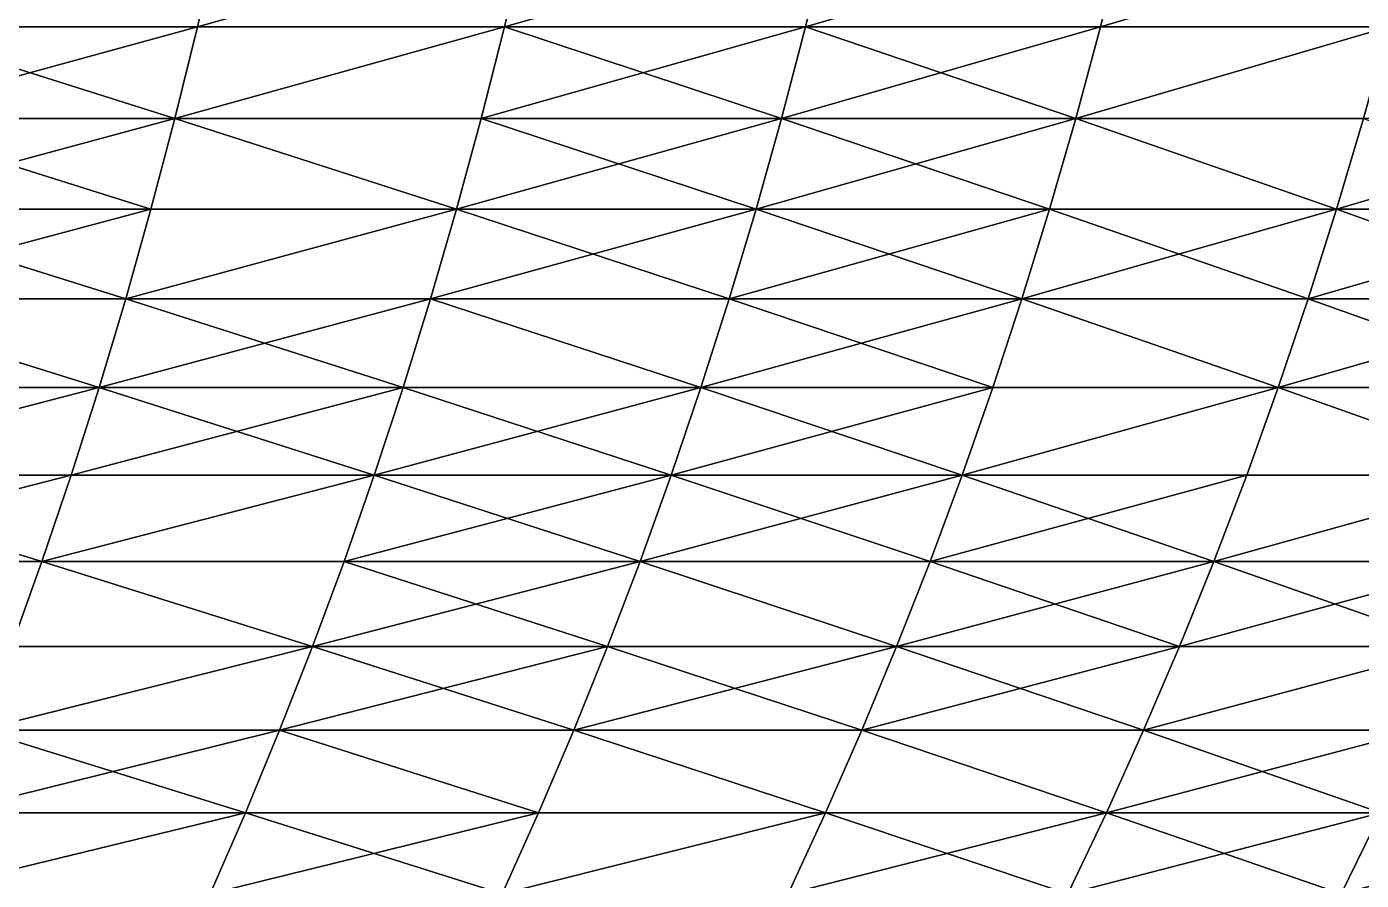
# Model space of a CAD drawing. Header units: millimetres. Extents: x -3250 to 8000, y -3250 to 3250.
# Drawn here: x 6664.4 to 6933.4, y -464.3 to -292.3 of the extents above; entities that cross this region are included whole.
import ezdxf

# ---------------------------------------------------------------- set-up
doc = ezdxf.new("R2010")
doc.units = ezdxf.units.MM
doc.header["$MEASUREMENT"] = 0
doc.layers.add('MESH_3D', color=2, linetype='CONTINUOUS')

msp = doc.modelspace()

# ---------------------------------------------------------------- linework, layer by layer
at = {"layer": 'MESH_3D'}
for points in [[(6703.04, -273.62, 25612.37), (6635.7, -292.27, 25653.3), (6698.78, -292.27, 25606.74)], [(6703.04, -273.62, 25612.37), (6639.82, -273.62, 25659.03), (6635.7, -292.27, 25653.3)], [(6765.09, -273.62, 25564.14), (6703.04, -273.62, 25612.37), (6698.78, -292.27, 25606.74)], [(6765.09, -273.62, 25564.14), (6698.78, -292.27, 25606.74), (6760.69, -292.27, 25558.62)], [(6825.91, -273.62, 25514.38), (6760.69, -292.27, 25558.62), (6821.37, -292.27, 25508.98)], [(6825.91, -273.62, 25514.38), (6765.09, -273.62, 25564.14), (6760.69, -292.27, 25558.62)], [(6885.47, -273.62, 25463.13), (6821.37, -292.27, 25508.98), (6880.8, -292.27, 25457.84)], [(6885.47, -273.62, 25463.13), (6825.91, -273.62, 25514.38), (6821.37, -292.27, 25508.98)], [(6943.74, -273.62, 25410.4), (6885.47, -273.62, 25463.13), (6880.8, -292.27, 25457.84)], [(6943.74, -273.62, 25410.4), (6880.8, -292.27, 25457.84), (6938.94, -292.27, 25405.23)], [(6635.7, -292.27, 1046.7), (6694.24, -310.75, 1099.25), (6631.31, -310.75, 1052.8)], [(6698.78, -292.27, 25606.74), (6635.7, -292.27, 25653.3), (6631.31, -310.75, 25647.2)], [(6698.78, -292.27, 25606.74), (6631.31, -310.75, 25647.2), (6694.24, -310.75, 25600.75)], [(6635.7, -292.27, 1046.7), (6698.78, -292.27, 1093.26), (6694.24, -310.75, 1099.25)], [(6694.24, -310.75, 1099.25), (6760.69, -292.27, 1141.38), (6756, -310.75, 1147.25)], [(6698.78, -292.27, 1093.26), (6760.69, -292.27, 1141.38), (6694.24, -310.75, 1099.25)], [(6760.69, -292.27, 25558.62), (6698.78, -292.27, 25606.74), (6694.24, -310.75, 25600.75)], [(6760.69, -292.27, 25558.62), (6694.24, -310.75, 25600.75), (6756, -310.75, 25552.75)], [(6760.69, -292.27, 1141.38), (6816.54, -310.75, 1196.78), (6756, -310.75, 1147.25)], [(6821.37, -292.27, 25508.98), (6760.69, -292.27, 25558.62), (6756, -310.75, 25552.75)], [(6821.37, -292.27, 25508.98), (6756, -310.75, 25552.75), (6816.54, -310.75, 25503.22)], [(6760.69, -292.27, 1141.38), (6821.37, -292.27, 1191.02), (6816.54, -310.75, 1196.78)], [(6821.37, -292.27, 1191.02), (6875.83, -310.75, 1247.8), (6816.54, -310.75, 1196.78)], [(6880.8, -292.27, 25457.84), (6821.37, -292.27, 25508.98), (6816.54, -310.75, 25503.22)], [(6880.8, -292.27, 25457.84), (6816.54, -310.75, 25503.22), (6875.83, -310.75, 25452.2)], [(6821.37, -292.27, 1191.02), (6880.8, -292.27, 1242.16), (6875.83, -310.75, 1247.8)], [(6875.83, -310.75, 1247.8), (6938.94, -292.27, 1294.77), (6933.82, -310.75, 1300.28)], [(6880.8, -292.27, 1242.16), (6938.94, -292.27, 1294.77), (6875.83, -310.75, 1247.8)], [(6938.94, -292.27, 25405.23), (6875.83, -310.75, 25452.2), (6933.82, -310.75, 25399.72)], [(6938.94, -292.27, 25405.23), (6880.8, -292.27, 25457.84), (6875.83, -310.75, 25452.2)], [(6631.31, -310.75, 1052.8), (6689.43, -329.03, 1105.61), (6626.65, -329.03, 1059.28)], [(6694.24, -310.75, 25600.75), (6626.65, -329.03, 25640.72), (6689.43, -329.03, 25594.39)], [(6694.24, -310.75, 25600.75), (6631.31, -310.75, 25647.2), (6626.65, -329.03, 25640.72)], [(6631.31, -310.75, 1052.8), (6694.24, -310.75, 1099.25), (6689.43, -329.03, 1105.61)], [(6694.24, -310.75, 1099.25), (6751.03, -329.03, 1153.49), (6689.43, -329.03, 1105.61)], [(6751.03, -329.03, 25546.51), (6694.24, -310.75, 25600.75), (6689.43, -329.03, 25594.39)], [(6694.24, -310.75, 1099.25), (6756, -310.75, 1147.25), (6751.03, -329.03, 1153.49)], [(6756, -310.75, 25552.75), (6694.24, -310.75, 25600.75), (6751.03, -329.03, 25546.51)], [(6756, -310.75, 1147.25), (6811.41, -329.03, 1202.89), (6751.03, -329.03, 1153.49)], [(6816.54, -310.75, 25503.22), (6751.03, -329.03, 25546.51), (6811.41, -329.03, 25497.11)], [(6816.54, -310.75, 25503.22), (6756, -310.75, 25552.75), (6751.03, -329.03, 25546.51)], [(6756, -310.75, 1147.25), (6816.54, -310.75, 1196.78), (6811.41, -329.03, 1202.89)], [(6811.41, -329.03, 1202.89), (6875.83, -310.75, 1247.8), (6870.55, -329.03, 1253.78)], [(6816.54, -310.75, 1196.78), (6875.83, -310.75, 1247.8), (6811.41, -329.03, 1202.89)], [(6870.55, -329.03, 25446.22), (6816.54, -310.75, 25503.22), (6811.41, -329.03, 25497.11)], [(6875.83, -310.75, 25452.2), (6816.54, -310.75, 25503.22), (6870.55, -329.03, 25446.22)], [(6875.83, -310.75, 1247.8), (6928.4, -329.03, 1306.13), (6870.55, -329.03, 1253.78)], [(6928.4, -329.03, 25393.87), (6875.83, -310.75, 25452.2), (6870.55, -329.03, 25446.22)], [(6875.83, -310.75, 1247.8), (6933.82, -310.75, 1300.28), (6928.4, -329.03, 1306.13)], [(6933.82, -310.75, 25399.72), (6875.83, -310.75, 25452.2), (6928.4, -329.03, 25393.87)], [(6933.82, -310.75, 1300.28), (6984.93, -329.03, 1359.91), (6928.4, -329.03, 1306.13)], [(6990.5, -310.75, 25345.8), (6928.4, -329.03, 25393.87), (6984.93, -329.03, 25340.09)], [(6990.5, -310.75, 25345.8), (6933.82, -310.75, 25399.72), (6928.4, -329.03, 25393.87)], [(6626.65, -329.03, 1059.28), (6684.34, -347.11, 1112.33), (6621.73, -347.11, 1066.12)], [(6689.43, -329.03, 25594.39), (6626.65, -329.03, 25640.72), (6621.73, -347.11, 25633.88)], [(6689.43, -329.03, 25594.39), (6621.73, -347.11, 25633.88), (6684.34, -347.11, 25587.67)], [(6626.65, -329.03, 1059.28), (6689.43, -329.03, 1105.61), (6684.34, -347.11, 1112.33)], [(6684.34, -347.11, 1112.33), (6751.03, -329.03, 1153.49), (6745.77, -347.11, 1160.08)], [(6689.43, -329.03, 1105.61), (6751.03, -329.03, 1153.49), (6684.34, -347.11, 1112.33)], [(6751.03, -329.03, 25546.51), (6689.43, -329.03, 25594.39), (6684.34, -347.11, 25587.67)], [(6751.03, -329.03, 25546.51), (6684.34, -347.11, 25587.67), (6745.77, -347.11, 25539.92)], [(6751.03, -329.03, 1153.49), (6806, -347.11, 1209.35), (6745.77, -347.11, 1160.08)], [(6811.41, -329.03, 25497.11), (6751.03, -329.03, 25546.51), (6745.77, -347.11, 25539.92)], [(6811.41, -329.03, 25497.11), (6745.77, -347.11, 25539.92), (6806, -347.11, 25490.65)], [(6751.03, -329.03, 1153.49), (6811.41, -329.03, 1202.89), (6806, -347.11, 1209.35)], [(6811.41, -329.03, 1202.89), (6864.97, -347.11, 1260.1), (6806, -347.11, 1209.35)], [(6870.55, -329.03, 25446.22), (6806, -347.11, 25490.65), (6864.97, -347.11, 25439.9)], [(6870.55, -329.03, 25446.22), (6811.41, -329.03, 25497.11), (6806, -347.11, 25490.65)], [(6811.41, -329.03, 1202.89), (6870.55, -329.03, 1253.78), (6864.97, -347.11, 1260.1)], [(6870.55, -329.03, 1253.78), (6922.67, -347.11, 1312.31), (6864.97, -347.11, 1260.1)], [(6928.4, -329.03, 25393.87), (6864.97, -347.11, 25439.9), (6922.67, -347.11, 25387.69)], [(6928.4, -329.03, 25393.87), (6870.55, -329.03, 25446.22), (6864.97, -347.11, 25439.9)], [(6870.55, -329.03, 1253.78), (6928.4, -329.03, 1306.13), (6922.67, -347.11, 1312.31)], [(6928.4, -329.03, 1306.13), (6979.04, -347.11, 1365.94), (6922.67, -347.11, 1312.31)], [(6984.93, -329.03, 25340.09), (6928.4, -329.03, 25393.87), (6922.67, -347.11, 25387.69)], [(6984.93, -329.03, 25340.09), (6922.67, -347.11, 25387.69), (6979.04, -347.11, 25334.06)], [(6928.4, -329.03, 1306.13), (6984.93, -329.03, 1359.91), (6979.04, -347.11, 1365.94)], [(6621.73, -347.11, 1066.12), (6678.98, -364.97, 1119.41), (6616.55, -364.97, 1073.33)], [(6678.98, -364.97, 25580.59), (6621.73, -347.11, 25633.88), (6616.55, -364.97, 25626.67)], [(6621.73, -347.11, 1066.12), (6684.34, -347.11, 1112.33), (6678.98, -364.97, 1119.41)], [(6684.34, -347.11, 25587.67), (6621.73, -347.11, 25633.88), (6678.98, -364.97, 25580.59)], [(6684.34, -347.11, 1112.33), (6740.24, -364.97, 1167.02), (6678.98, -364.97, 1119.41)], [(6745.77, -347.11, 25539.92), (6678.98, -364.97, 25580.59), (6740.24, -364.97, 25532.98)], [(6745.77, -347.11, 25539.92), (6684.34, -347.11, 25587.67), (6678.98, -364.97, 25580.59)], [(6684.34, -347.11, 1112.33), (6745.77, -347.11, 1160.08), (6740.24, -364.97, 1167.02)], [(6745.77, -347.11, 1160.08), (6800.29, -364.97, 1216.15), (6740.24, -364.97, 1167.02)], [(6800.29, -364.97, 25483.85), (6745.77, -347.11, 25539.92), (6740.24, -364.97, 25532.98)], [(6745.77, -347.11, 1160.08), (6806, -347.11, 1209.35), (6800.29, -364.97, 1216.15)], [(6806, -347.11, 25490.65), (6745.77, -347.11, 25539.92), (6800.29, -364.97, 25483.85)], [(6800.29, -364.97, 1216.15), (6864.97, -347.11, 1260.1), (6859.1, -364.97, 1266.76)], [(6806, -347.11, 1209.35), (6864.97, -347.11, 1260.1), (6800.29, -364.97, 1216.15)], [(6859.1, -364.97, 25433.24), (6806, -347.11, 25490.65), (6800.29, -364.97, 25483.85)], [(6864.97, -347.11, 25439.9), (6806, -347.11, 25490.65), (6859.1, -364.97, 25433.24)], [(6864.97, -347.11, 1260.1), (6916.63, -364.97, 1318.82), (6859.1, -364.97, 1266.76)], [(6916.63, -364.97, 25381.18), (6864.97, -347.11, 25439.9), (6859.1, -364.97, 25433.24)], [(6864.97, -347.11, 1260.1), (6922.67, -347.11, 1312.31), (6916.63, -364.97, 1318.82)], [(6922.67, -347.11, 25387.69), (6864.97, -347.11, 25439.9), (6916.63, -364.97, 25381.18)], [(6922.67, -347.11, 1312.31), (6972.84, -364.97, 1372.3), (6916.63, -364.97, 1318.82)], [(6979.04, -347.11, 25334.06), (6916.63, -364.97, 25381.18), (6972.84, -364.97, 25327.7)], [(6979.04, -347.11, 25334.06), (6922.67, -347.11, 25387.69), (6916.63, -364.97, 25381.18)], [(6922.67, -347.11, 1312.31), (6979.04, -347.11, 1365.94), (6972.84, -364.97, 1372.3)], [(6611.11, -382.6, 1080.9), (6678.98, -364.97, 1119.41), (6673.35, -382.6, 1126.83)], [(6616.55, -364.97, 1073.33), (6678.98, -364.97, 1119.41), (6611.11, -382.6, 1080.9)], [(6678.98, -364.97, 25580.59), (6611.11, -382.6, 25619.1), (6673.35, -382.6, 25573.17)], [(6678.98, -364.97, 25580.59), (6616.55, -364.97, 25626.67), (6611.11, -382.6, 25619.1)], [(6678.98, -364.97, 1119.41), (6734.43, -382.6, 1174.31), (6673.35, -382.6, 1126.83)], [(6740.24, -364.97, 25532.98), (6673.35, -382.6, 25573.17), (6734.43, -382.6, 25525.69)], [(6740.24, -364.97, 25532.98), (6678.98, -364.97, 25580.59), (6673.35, -382.6, 25573.17)], [(6678.98, -364.97, 1119.41), (6740.24, -364.97, 1167.02), (6734.43, -382.6, 1174.31)], [(6740.24, -364.97, 1167.02), (6794.3, -382.6, 1223.29), (6734.43, -382.6, 1174.31)], [(6800.29, -364.97, 25483.85), (6734.43, -382.6, 25525.69), (6794.3, -382.6, 25476.71)], [(6800.29, -364.97, 25483.85), (6740.24, -364.97, 25532.98), (6734.43, -382.6, 25525.69)], [(6740.24, -364.97, 1167.02), (6800.29, -364.97, 1216.15), (6794.3, -382.6, 1223.29)], [(6794.3, -382.6, 1223.29), (6859.1, -364.97, 1266.76), (6852.93, -382.6, 1273.75)], [(6800.29, -364.97, 1216.15), (6859.1, -364.97, 1266.76), (6794.3, -382.6, 1223.29)], [(6852.93, -382.6, 25426.25), (6800.29, -364.97, 25483.85), (6794.3, -382.6, 25476.71)], [(6859.1, -364.97, 25433.24), (6800.29, -364.97, 25483.85), (6852.93, -382.6, 25426.25)], [(6852.93, -382.6, 1273.75), (6916.63, -364.97, 1318.82), (6910.29, -382.6, 1325.65)], [(6859.1, -364.97, 1266.76), (6916.63, -364.97, 1318.82), (6852.93, -382.6, 1273.75)], [(6916.63, -364.97, 25381.18), (6859.1, -364.97, 25433.24), (6852.93, -382.6, 25426.25)], [(6916.63, -364.97, 25381.18), (6852.93, -382.6, 25426.25), (6910.29, -382.6, 25374.35)], [(6916.63, -364.97, 1318.82), (6966.33, -382.6, 1378.97), (6910.29, -382.6, 1325.65)], [(6966.33, -382.6, 25321.03), (6916.63, -364.97, 25381.18), (6910.29, -382.6, 25374.35)], [(6916.63, -364.97, 1318.82), (6972.84, -364.97, 1372.3), (6966.33, -382.6, 1378.97)], [(6972.84, -364.97, 25327.7), (6916.63, -364.97, 25381.18), (6966.33, -382.6, 25321.03)], [(6611.11, -382.6, 1080.9), (6667.46, -400, 1134.61), (6605.41, -400, 1088.82)], [(6673.35, -382.6, 25573.17), (6605.41, -400, 25611.18), (6667.46, -400, 25565.39)], [(6673.35, -382.6, 25573.17), (6611.11, -382.6, 25619.1), (6605.41, -400, 25611.18)], [(6611.11, -382.6, 1080.9), (6673.35, -382.6, 1126.83), (6667.46, -400, 1134.61)], [(6667.46, -400, 1134.61), (6734.43, -382.6, 1174.31), (6728.34, -400, 1181.94)], [(6673.35, -382.6, 1126.83), (6734.43, -382.6, 1174.31), (6667.46, -400, 1134.61)], [(6734.43, -382.6, 25525.69), (6673.35, -382.6, 25573.17), (6667.46, -400, 25565.39)], [(6734.43, -382.6, 25525.69), (6667.46, -400, 25565.39), (6728.34, -400, 25518.06)], [(6734.43, -382.6, 1174.31), (6788.03, -400, 1230.76), (6728.34, -400, 1181.94)], [(6794.3, -382.6, 25476.71), (6728.34, -400, 25518.06), (6788.03, -400, 25469.24)], [(6794.3, -382.6, 25476.71), (6734.43, -382.6, 25525.69), (6728.34, -400, 25518.06)], [(6734.43, -382.6, 1174.31), (6794.3, -382.6, 1223.29), (6788.03, -400, 1230.76)], [(6794.3, -382.6, 1223.29), (6846.48, -400, 1281.06), (6788.03, -400, 1230.76)], [(6852.93, -382.6, 25426.25), (6788.03, -400, 25469.24), (6846.48, -400, 25418.94)], [(6852.93, -382.6, 25426.25), (6794.3, -382.6, 25476.71), (6788.03, -400, 25469.24)], [(6794.3, -382.6, 1223.29), (6852.93, -382.6, 1273.75), (6846.48, -400, 1281.06)], [(6852.93, -382.6, 1273.75), (6903.65, -400, 1332.8), (6846.48, -400, 1281.06)], [(6910.29, -382.6, 25374.35), (6846.48, -400, 25418.94), (6903.65, -400, 25367.2)], [(6910.29, -382.6, 25374.35), (6852.93, -382.6, 25426.25), (6846.48, -400, 25418.94)], [(6852.93, -382.6, 1273.75), (6910.29, -382.6, 1325.65), (6903.65, -400, 1332.8)], [(6903.65, -400, 1332.8), (6966.33, -382.6, 1378.97), (6959.52, -400, 1385.95)], [(6910.29, -382.6, 1325.65), (6966.33, -382.6, 1378.97), (6903.65, -400, 1332.8)], [(6966.33, -382.6, 25321.03), (6910.29, -382.6, 25374.35), (6903.65, -400, 25367.2)], [(6966.33, -382.6, 25321.03), (6903.65, -400, 25367.2), (6959.52, -400, 25314.05)], [(6605.41, -400, 1088.82), (6667.46, -400, 1134.61), (6661.31, -417.15, 1142.73)], [(6667.46, -400, 25565.39), (6605.41, -400, 25611.18), (6661.31, -417.15, 25557.27)], [(6667.46, -400, 1134.61), (6721.99, -417.15, 1189.9), (6661.31, -417.15, 1142.73)], [(6721.99, -417.15, 25510.1), (6667.46, -400, 25565.39), (6661.31, -417.15, 25557.27)], [(6667.46, -400, 1134.61), (6728.34, -400, 1181.94), (6721.99, -417.15, 1189.9)], [(6728.34, -400, 25518.06), (6667.46, -400, 25565.39), (6721.99, -417.15, 25510.1)], [(6728.34, -400, 1181.94), (6781.48, -417.15, 1238.57), (6721.99, -417.15, 1189.9)], [(6788.03, -400, 25469.24), (6721.99, -417.15, 25510.1), (6781.48, -417.15, 25461.43)], [(6788.03, -400, 25469.24), (6728.34, -400, 25518.06), (6721.99, -417.15, 25510.1)], [(6728.34, -400, 1181.94), (6788.03, -400, 1230.76), (6781.48, -417.15, 1238.57)], [(6788.03, -400, 1230.76), (6839.73, -417.15, 1288.7), (6781.48, -417.15, 1238.57)], [(6839.73, -417.15, 25411.3), (6788.03, -400, 25469.24), (6781.48, -417.15, 25461.43)], [(6788.03, -400, 1230.76), (6846.48, -400, 1281.06), (6839.73, -417.15, 1288.7)], [(6846.48, -400, 25418.94), (6788.03, -400, 25469.24), (6839.73, -417.15, 25411.3)], [(6846.48, -400, 1281.06), (6896.72, -417.15, 1340.27), (6839.73, -417.15, 1288.7)], [(6903.65, -400, 25367.2), (6846.48, -400, 25418.94), (6839.73, -417.15, 25411.3)], [(6903.65, -400, 25367.2), (6839.73, -417.15, 25411.3), (6896.72, -417.15, 25359.73)], [(6846.48, -400, 1281.06), (6903.65, -400, 1332.8), (6896.72, -417.15, 1340.27)], [(6903.65, -400, 1332.8), (6952.41, -417.15, 1393.25), (6896.72, -417.15, 1340.27)], [(6959.52, -400, 25314.05), (6896.72, -417.15, 25359.73), (6952.41, -417.15, 25306.75)], [(6959.52, -400, 25314.05), (6903.65, -400, 25367.2), (6896.72, -417.15, 25359.73)], [(6903.65, -400, 1332.8), (6959.52, -400, 1385.95), (6952.41, -417.15, 1393.25)], [(6654.9, -434.04, 1151.19), (6721.99, -417.15, 1189.9), (6715.37, -434.04, 1198.2)], [(6661.31, -417.15, 1142.73), (6721.99, -417.15, 1189.9), (6654.9, -434.04, 1151.19)], [(6721.99, -417.15, 25510.1), (6654.9, -434.04, 25548.81), (6715.37, -434.04, 25501.8)], [(6721.99, -417.15, 25510.1), (6661.31, -417.15, 25557.27), (6654.9, -434.04, 25548.81)], [(6721.99, -417.15, 1189.9), (6774.66, -434.04, 1246.7), (6715.37, -434.04, 1198.2)], [(6781.48, -417.15, 25461.43), (6721.99, -417.15, 25510.1), (6715.37, -434.04, 25501.8)], [(6781.48, -417.15, 25461.43), (6715.37, -434.04, 25501.8), (6774.66, -434.04, 25453.3)], [(6721.99, -417.15, 1189.9), (6781.48, -417.15, 1238.57), (6774.66, -434.04, 1246.7)], [(6781.48, -417.15, 1238.57), (6832.71, -434.04, 1296.66), (6774.66, -434.04, 1246.7)], [(6839.73, -417.15, 25411.3), (6781.48, -417.15, 25461.43), (6774.66, -434.04, 25453.3)], [(6839.73, -417.15, 25411.3), (6774.66, -434.04, 25453.3), (6832.71, -434.04, 25403.34)], [(6781.48, -417.15, 1238.57), (6839.73, -417.15, 1288.7), (6832.71, -434.04, 1296.66)], [(6839.73, -417.15, 1288.7), (6889.5, -434.04, 1348.05), (6832.71, -434.04, 1296.66)], [(6896.72, -417.15, 25359.73), (6839.73, -417.15, 25411.3), (6832.71, -434.04, 25403.34)], [(6896.72, -417.15, 25359.73), (6832.71, -434.04, 25403.34), (6889.5, -434.04, 25351.95)], [(6839.73, -417.15, 1288.7), (6896.72, -417.15, 1340.27), (6889.5, -434.04, 1348.05)], [(6889.5, -434.04, 1348.05), (6952.41, -417.15, 1393.25), (6945, -434.04, 1400.84)], [(6896.72, -417.15, 1340.27), (6952.41, -417.15, 1393.25), (6889.5, -434.04, 1348.05)], [(6952.41, -417.15, 25306.75), (6896.72, -417.15, 25359.73), (6889.5, -434.04, 25351.95)], [(6952.41, -417.15, 25306.75), (6889.5, -434.04, 25351.95), (6945, -434.04, 25299.16)], [(6654.9, -434.04, 1151.19), (6708.5, -450.66, 1206.82), (6648.24, -450.66, 1159.98)], [(6715.37, -434.04, 25501.8), (6654.9, -434.04, 25548.81), (6648.24, -450.66, 25540.02)], [(6715.37, -434.04, 25501.8), (6648.24, -450.66, 25540.02), (6708.5, -450.66, 25493.18)], [(6654.9, -434.04, 1151.19), (6715.37, -434.04, 1198.2), (6708.5, -450.66, 1206.82)], [(6715.37, -434.04, 1198.2), (6767.57, -450.66, 1255.14), (6708.5, -450.66, 1206.82)], [(6767.57, -450.66, 25444.86), (6715.37, -434.04, 25501.8), (6708.5, -450.66, 25493.18)], [(6715.37, -434.04, 1198.2), (6774.66, -434.04, 1246.7), (6767.57, -450.66, 1255.14)], [(6774.66, -434.04, 25453.3), (6715.37, -434.04, 25501.8), (6767.57, -450.66, 25444.86)], [(6774.66, -434.04, 1246.7), (6825.41, -450.66, 1304.93), (6767.57, -450.66, 1255.14)], [(6825.41, -450.66, 25395.07), (6774.66, -434.04, 25453.3), (6767.57, -450.66, 25444.86)], [(6774.66, -434.04, 1246.7), (6832.71, -434.04, 1296.66), (6825.41, -450.66, 1304.93)], [(6832.71, -434.04, 25403.34), (6774.66, -434.04, 25453.3), (6825.41, -450.66, 25395.07)], [(6832.71, -434.04, 1296.66), (6882, -450.66, 1356.13), (6825.41, -450.66, 1304.93)], [(6882, -450.66, 25343.87), (6832.71, -434.04, 25403.34), (6825.41, -450.66, 25395.07)], [(6832.71, -434.04, 1296.66), (6889.5, -434.04, 1348.05), (6882, -450.66, 1356.13)], [(6889.5, -434.04, 25351.95), (6832.71, -434.04, 25403.34), (6882, -450.66, 25343.87)], [(6889.5, -434.04, 1348.05), (6937.3, -450.66, 1408.74), (6882, -450.66, 1356.13)], [(6945, -434.04, 25299.16), (6889.5, -434.04, 25351.95), (6882, -450.66, 25343.87)], [(6945, -434.04, 25299.16), (6882, -450.66, 25343.87), (6937.3, -450.66, 25291.26)], [(6889.5, -434.04, 1348.05), (6945, -434.04, 1400.84), (6937.3, -450.66, 1408.74)], [(6641.33, -466.99, 1169.1), (6708.5, -450.66, 1206.82), (6701.36, -466.99, 1215.77)], [(6648.24, -450.66, 1159.98), (6708.5, -450.66, 1206.82), (6641.33, -466.99, 1169.1)], [(6708.5, -450.66, 25493.18), (6641.33, -466.99, 25530.9), (6701.36, -466.99, 25484.23)], [(6708.5, -450.66, 25493.18), (6648.24, -450.66, 25540.02), (6641.33, -466.99, 25530.9)], [(6708.5, -450.66, 1206.82), (6760.21, -466.99, 1263.91), (6701.36, -466.99, 1215.77)], [(6767.57, -450.66, 25444.86), (6708.5, -450.66, 25493.18), (6701.36, -466.99, 25484.23)], [(6767.57, -450.66, 25444.86), (6701.36, -466.99, 25484.23), (6760.21, -466.99, 25436.09)], [(6708.5, -450.66, 1206.82), (6767.57, -450.66, 1255.14), (6760.21, -466.99, 1263.91)], [(6760.21, -466.99, 1263.91), (6825.41, -450.66, 1304.93), (6817.84, -466.99, 1313.5)], [(6767.57, -450.66, 1255.14), (6825.41, -450.66, 1304.93), (6760.21, -466.99, 1263.91)], [(6825.41, -450.66, 25395.07), (6767.57, -450.66, 25444.86), (6760.21, -466.99, 25436.09)], [(6825.41, -450.66, 25395.07), (6760.21, -466.99, 25436.09), (6817.84, -466.99, 25386.5)], [(6825.41, -450.66, 1304.93), (6874.22, -466.99, 1364.52), (6817.84, -466.99, 1313.5)], [(6882, -450.66, 25343.87), (6825.41, -450.66, 25395.07), (6817.84, -466.99, 25386.5)], [(6882, -450.66, 25343.87), (6817.84, -466.99, 25386.5), (6874.22, -466.99, 25335.48)], [(6825.41, -450.66, 1304.93), (6882, -450.66, 1356.13), (6874.22, -466.99, 1364.52)], [(6882, -450.66, 1356.13), (6929.31, -466.99, 1416.93), (6874.22, -466.99, 1364.52)], [(6937.3, -450.66, 25291.26), (6882, -450.66, 25343.87), (6874.22, -466.99, 25335.48)], [(6937.3, -450.66, 25291.26), (6874.22, -466.99, 25335.48), (6929.31, -466.99, 25283.07)], [(6882, -450.66, 1356.13), (6937.3, -450.66, 1408.74), (6929.31, -466.99, 1416.93)], [(6937.3, -450.66, 1408.74), (6983.07, -466.99, 1470.69), (6929.31, -466.99, 1416.93)], [(6991.26, -450.66, 25237.3), (6929.31, -466.99, 25283.07), (6983.07, -466.99, 25229.31)], [(6991.26, -450.66, 25237.3), (6937.3, -450.66, 25291.26), (6929.31, -466.99, 25283.07)]]:
    msp.add_3dface(points, dxfattribs=at)

doc.saveas('drawing.dxf')
